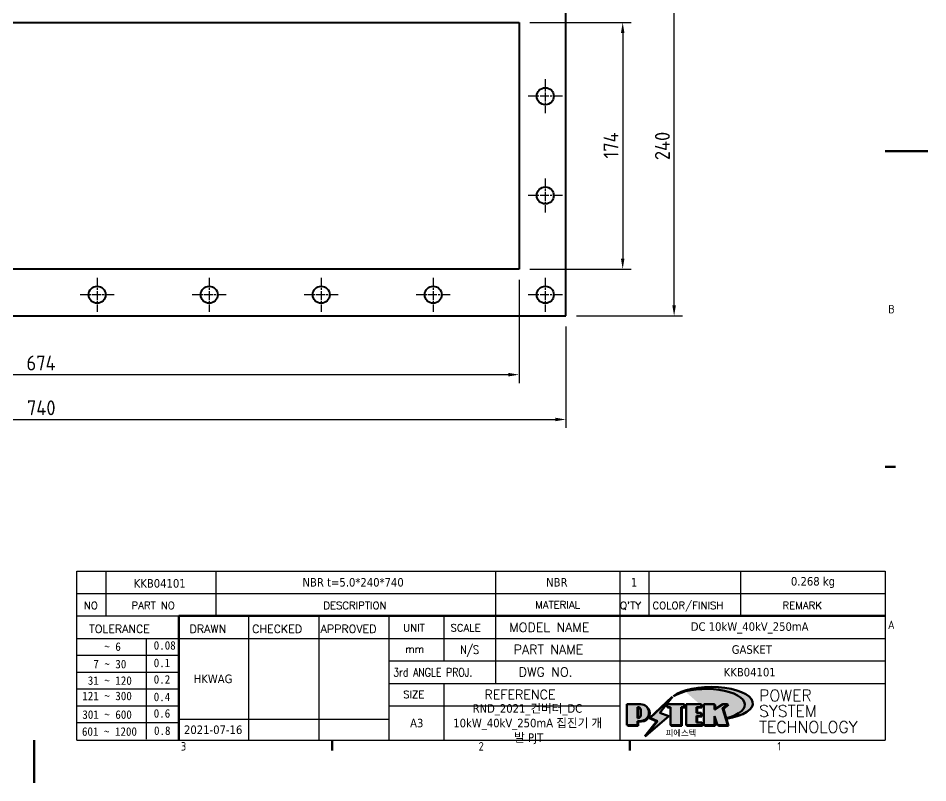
# Model space of a CAD drawing. Header units: millimetres. Extents: x 0 to 1260, y 0 to 891.
# Drawn here: x 619 to 1260, y 0 to 539 of the extents above; entities that cross this region are included whole.
import ezdxf
from ezdxf.enums import TextEntityAlignment as Align

# ---------------------------------------------------------------- set-up
doc = ezdxf.new("R2010")
doc.units = ezdxf.units.MM
doc.header["$LTSCALE"] = 3
doc.linetypes.add('CHAIN', pattern=[0.35429999999999995, 0.2362, -0.0295, 0.0591, -0.0295])
doc.layers.get('0').update_dxf_attribs({"color": 3, "lineweight": 25})
for name, color, linetype, lineweight in [('가시적인 것(ISO)', 3, 'Continuous', 40), ('경계(ISO)', 7, 'Continuous', 70), ('제목(ISO)', 7, 'Continuous', 50), ('중심 표식(ISO)', 7, 'Continuous', 25), ('치수(ISO)', 7, 'Continuous', 25), ('해치(ISO)', 7, 'Continuous', 18)]:
    doc.layers.add(name, color=color, linetype=linetype, lineweight=lineweight)
doc.styles.add('HAN_291', font='')
doc.styles.add('HAN_370', font='', dxfattribs={"width": 2})
doc.styles.add('RC_284', font='ROMANC.shx')
doc.styles.add('RC_287', font='ROMANC.shx')
doc.styles.add('RC_292', font='ROMANC.shx')
doc.styles.add('ROMANT_294', font='romant.shx')
doc.styles.add('문자 텍스트_PSTEK_POSCO', font='isocp.shx')
doc.styles.add('치수 텍스트_PSTEK_POSCO', font='isocp.shx')
doc.styles.add('텍스트 스타일198', font='tahoma.ttf')
doc.styles.add('텍스트 스타일333', font='ROMANC.shx', dxfattribs={"width": 0.800000011920929})
doc.styles.get('HAN_291').set_extended_font_data('GulimChe')
doc.styles.get('HAN_370').set_extended_font_data('GulimChe')
doc.dimstyles.new('치수_PSTEK_POSCO', dxfattribs={"dimscale": 3, "dimtxt": 3.5, "dimasz": 2.5, "dimexe": 2, "dimexo": 2.5, "dimgap": 1, "dimtad": 1, "dimrnd": 1e-08, "dimdsep": 46, "dimtxsty": '치수 텍스트_PSTEK_POSCO', "dimcen": 0.09, "dimdle": 10, "dimclrd": 7, "dimclre": 7, "dimclrt": 2, "dimadec": 1, "dimazin": 2, "dimtfac": 1, "dimtmove": 0, "dimatfit": 3, "dimfxl": 0, "dimtolj": 1, "dimlwd": -1, "dimlwe": -1, "dimarcsym": 0})

# ---------------------------------------------------------------- blocks, each defined once
blk = doc.blocks.new('경계 Default Border')
at = {"layer": '경계(ISO)'}
for p, q in [((410, 74.25000190734863), (412.400016784668, 74.25000190734863)), ((280, 10), (280, 7.599999904632568)), ((350, 10), (350, 7.599999904632568))]:
    blk.add_line(p, q, dxfattribs=at)
at = {"layer": '경계(ISO)', "flags": 128}
for points in [[(420, 148.5000038146973), (410, 148.5000038146973)], [(210, 0), (210, 10)]]:
    blk.add_lwpolyline(points, dxfattribs=at)
at = {"layer": '경계(ISO)', "color": 2, "char_height": 2.000000029802322, "attachment_point": 7, "style": '문자 텍스트_PSTEK_POSCO'}
for s, insert in [('B', (410.718846771929, 110.3559296629392)), ('A', (410.6096005397006, 36.12023240455892)), ('3', (244.4456930345745, 7.580929648038)), ('2', (314.418492964537, 7.580929648038)), ('1', (384.6573774223157, 7.599999970197677))]:
    blk.add_mtext(s, dxfattribs=dict(at, insert=insert))
blk = doc.blocks.new('제목 블록 PSTEK')
for color, points in [(252, [(317.2195697678507, 17.0593801673321), (322.0326348870767, 21.62682475217465), (322.2781991042243, 21.94392121864296), (317.0471853425802, 16.97985676345368), (318.7512090904202, 16.1899260703855), (316.0018030350395, 12.71868385740789), (316.3356552234328, 13.00206718743325), (318.9235935156908, 16.2694494742633)]), (5, [(321.6183518841322, 17.4193704504104), (319.5281351041078, 18.24969419629727), (322.4505835294948, 22.02344462252142), (317.2195697678507, 17.0593801673321), (318.9235935156908, 16.2694494742633), (316.1741874603099, 12.79820726128571)]), (1, [(324.4839107253602, 19.60711530335299), (325.2419748254881, 19.60711530335299), (325.2419748254881, 20.25857663940324), (321.2266040451076, 20.25857663940324), (321.2266040451076, 19.60711530335299), (321.9846681452406, 19.60711530335299), (321.9846681452406, 15.3430047401139), (324.4839107253602, 15.3430047401139)]), (252, [(321.9846681452406, 19.60711530335299), (321.4042753185749, 19.60711530335299), (321.4042753185749, 19.45905590879572), (321.9846681452406, 19.45905590879572)]), (252, [(324.6615819988275, 19.45905590879572), (325.4196460989604, 19.45905590879572), (325.4196460989604, 20.11051724484596), (325.2419748254881, 20.11051724484596), (325.2419748254881, 19.60711530335299), (324.4839107253602, 19.60711530335299), (324.4839107253602, 15.3430047401139), (322.1623394187076, 15.3430047401139), (322.1623394187076, 15.19494534555726), (324.6615819988275, 15.19494534555726)]), (1, [(329.2277337269622, 20.25857663940324), (325.65654113025, 20.25857663940324), (325.65654113025, 15.3430047401139), (329.3580259941756, 15.3430047401139), (329.3580259941756, 15.9944660761648), (328.1137701654877, 15.9944660761648), (328.1137701654877, 17.56360607323003), (329.2277337269622, 17.56360607323003), (329.2277337269622, 18.25543873810179), (328.1137701654877, 18.25543873810179), (328.1137701654877, 19.60711530335299), (329.2277337269622, 19.60711530335299)]), (252, [(328.2914414389548, 19.45905590879572), (329.4054050004294, 19.45905590879572), (329.4054050004294, 20.11051724484596), (329.2277337269622, 20.11051724484596), (329.2277337269622, 19.60711530335299), (328.1137701654877, 19.60711530335299), (328.1137701654877, 18.25543873810179), (328.2914414389548, 18.25543873810179)]), (1, [(332.3312149849806, 20.25857663940324), (329.8592894925411, 20.25857663940324), (329.8592894925411, 15.3430047401139), (332.3312149849806, 15.3430047401139), (332.3312149849806, 17.4318630164523), (333.0701931098801, 15.3430047401139), (335.4855464857051, 15.3430047401139), (334.2514536401189, 19.30614745124769), (335.4379594596742, 20.25857663940324), (334.3071782107978, 20.25857663940324), (332.3312149849806, 18.99741471888304)]), (252, [(332.5088862584528, 20.1105172448466), (332.3312149849806, 20.1105172448466), (332.3312149849806, 18.99741471888368), (332.5088862584528, 19.11081371413894)]), (252, [(335.6156307331414, 20.11051724484596), (335.2535118015555, 20.11051724484596), (334.2514536401189, 19.30614745124769), (335.4855464857051, 15.3430047401139), (333.1954852176545, 15.3430047401139), (333.2478643833523, 15.19494534555726), (335.6632177591723, 15.19494534555726), (334.4291249135862, 19.15808805669106)]), (252, [(328.2914414389548, 17.41554667867274), (329.4054050004294, 17.41554667867274), (329.4054050004294, 18.10737934354514), (329.2277337269622, 18.10737934354514), (329.2277337269622, 17.56360607323003), (328.1137701654877, 17.56360607323003), (328.1137701654877, 15.9944660761648), (328.2914414389548, 15.9944660761648)]), (252, [(332.5088862584528, 16.92964231796647), (332.3312149849806, 17.43186301645164), (332.3312149849806, 15.3430047401139), (330.0369607660135, 15.3430047401139), (330.0369607660135, 15.19494534555726), (332.5088862584528, 15.19494534555726)]), (252, [(329.5356972676428, 15.8464066816075), (329.3580259941756, 15.8464066816075), (329.3580259941756, 15.3430047401139), (325.8342124037171, 15.3430047401139), (325.8342124037171, 15.19494534555726), (329.5356972676428, 15.19494534555726)])]:
    blk.add_hatch(color=color).paths.add_polyline_path(points)
h = blk.add_hatch(color=1)
edge = h.paths.add_edge_path(flags=0)
edge.add_line((314.2242174273352, 19.60711530335299), (314.2242174273352, 17.00126995915134))
edge.add_line((314.2242174273352, 17.00126995915134), (314.3485873187598, 17.00126995915134))
edge.add_arc((314.3485873187598, 17.6527312952023), 0.6514613360509371, 270, 360)
edge.add_line((315.0000486548106, 17.6527312952023), (315.0000486548106, 18.95565396730211))
edge.add_arc((314.3485873187598, 18.95565396730212), 0.6514613360508712, 0, 90)
edge.add_line((314.3485873187598, 19.60711530335299), (314.2242174273352, 19.60711530335299))
edge = h.paths.add_edge_path()
edge.add_arc((314.9847713324306, 18.28938669179658), 1.969189947606664, 269.9999999999959, 450)
edge.add_line((314.9847713324306, 20.25857663940318), (311.7664314776902, 20.25857663940324))
edge.add_line((311.7664314776902, 20.25857663940324), (311.7664314776902, 15.3430047401139))
edge.add_line((311.7664314776902, 15.3430047401139), (314.2242174273352, 15.3430047401139))
edge.add_line((314.2242174273352, 15.3430047401139), (314.2242174273352, 16.32019674418991))
edge.add_line((314.2242174273352, 16.32019674418991), (314.9847713324307, 16.32019674418991))
h = blk.add_hatch(color=252)
edge = h.paths.add_edge_path()
edge.add_arc((314.9847713324309, 18.28938669179657), 1.969189947606666, 270, 406.8278729790604)
edge.add_arc((315.1624426058984, 18.1413272972396), 1.969189947606962, -90, 53.560984836317004, ccw=False)
edge.add_line((315.1624426058984, 16.17213734963263), (314.4018887008024, 16.17213734963263))
edge.add_line((314.4018887008024, 16.17213734963263), (314.4018887008024, 15.19494534555726))
edge.add_line((314.4018887008024, 15.19494534555726), (311.9441027511573, 15.19494534555726))
edge.add_line((311.9441027511573, 15.19494534555726), (311.9441027511573, 15.3430047401139))
edge.add_line((311.9441027511573, 15.3430047401139), (314.2242174273352, 15.3430047401139))
edge.add_line((314.2242174273352, 15.3430047401139), (314.2242174273352, 16.32019674418991))
edge.add_line((314.2242174273352, 16.32019674418991), (314.9847713324309, 16.32019674418991))
h = blk.add_hatch(color=252)
edge = h.paths.add_edge_path()
edge.add_line((314.4018887008024, 19.45905590879572), (314.5262585922315, 19.45905590879572))
edge.add_arc((314.5262585922314, 18.80759457274939), 0.6514613360463194, 60.4189348879147, 90.00000000000318, ccw=False)
edge.add_arc((314.3485873187602, 18.95565396730057), 0.6514613360524251, 39.96992292766206, 90.00000000009999)
edge.add_line((314.3485873187591, 19.60711530335307), (314.2242174273352, 19.60711530335298))
edge.add_line((314.2242174273352, 19.60711530335299), (314.2242174273352, 17.00126995915134))
edge.add_line((314.2242174273352, 17.00126995915134), (314.3485873187591, 17.00126995915134))
edge.add_arc((314.3485873187568, 17.652731295233), 0.6514613360816299, 270.0000000002, 274.6930825552478)
edge.add_line((314.4018887008024, 17.0034541317032), (314.4018887008024, 19.45905590879572))
at = {"layer": '해치(ISO)'}
h = blk.add_hatch(color=140, dxfattribs=at)
edge = h.paths.add_edge_path()
edge.add_ellipse((330.3660919371412, 20.15576403068321), major_axis=(9.100907360794343, 0), ratio=0.4069904968023172, start_angle=301.3098473703837, end_angle=507.7436900681698)
edge.add_ellipse((331.5340919371412, 20.4634168429492), major_axis=(-9.82350664112931, 0), ratio=0.3942600559756514, start_angle=111.51207141178469, end_angle=334.47025347086895, ccw=False)
edge.add_line((335.1363447531188, 16.8601935978785), (335.0955236905705, 16.99119398620872))
at = {"color": 180}
for p, q in [((182.475792979055, 11.79100474011392), (182.4757929790549, 51.56524660363496)), ((182.4757929790549, 51.56524660363496), (372.4757929537551, 51.56524660363496)), ((189.2651435055721, 51.56524660363496), (189.2651435055722, 41.00524660363494)), ((215.2152739891528, 41.00524660363494), (215.2152739891528, 51.56524660363496)), ((280.8758854511282, 51.56524660363496), (280.8758854511282, 41.00524660363494)), ((310.0881549537552, 51.56524660363496), (310.0881549537553, 41.00524660363494)), ((316.9044520275131, 51.56524660363496), (316.9044520275127, 41.00524660363494)), ((338.4566026226726, 51.56524660363496), (338.4566026226727, 41.00524660363494)), ((372.4757929537551, 51.56524660363496), (372.4757929537551, 11.79100474011389)), ((182.475792979055, 46.2852466036349), (372.4757929537551, 46.28524660363492)), ((182.475792979055, 41.00524660363493), (206.451475290024, 41.00524660363493)), ((222.9401812389276, 11.79100474011392), (222.9401812389276, 41.00524660363494)), ((239.4288871878316, 11.79100474011392), (239.4288871878316, 41.00524660363494)), ((255.9175931367356, 11.79100474011392), (255.9175931367356, 41.00524660363494)), ((268.6918866058747, 41.00524660363494), (268.6918866058747, 30.44524660363498)), ((280.8758854511282, 41.00524660363494), (280.8758854511282, 25.16524660363502)), ((310.088154953755, 41.00524660363494), (310.088154953755, 11.79100474011392)), ((182.475792979055, 35.72524660363497), (206.451475290024, 35.72524660363497)), ((198.8621818849491, 12.02524660363491), (198.8621818849491, 35.72524660363497)), ((206.451475290024, 35.72524660363497), (372.4757929537551, 35.72524660363497)), ((182.475792979055, 31.77524660363492), (206.451475290024, 31.77524660363492)), ((255.917593136736, 30.44524660363498), (372.4757929537552, 30.44524660363501)), ((182.475792979055, 27.82524660363487), (206.451475290024, 27.82524660363487)), ((182.475792979055, 23.87524660363505), (206.451475290024, 23.87524660363505)), ((255.9175931367359, 25.16524660363502), (372.4757929537552, 25.165246603635)), ((268.6918866058744, 25.16524660363502), (268.6918866058744, 11.79100474011392)), ((182.475792979055, 19.92524660363478), (206.451475290024, 19.92524660363478)), ((255.9175931367359, 19.88524660363481), (310.0881549537553, 19.88524660363481)), ((182.475792979055, 15.97524660363496), (206.451475290024, 15.97524660363496)), ((206.451475290024, 16.74100474011396), (255.9175931367359, 16.74100474011396)), ((182.475792979055, 11.79100474011392), (372.4757929537551, 11.79100474011389))]:
    blk.add_line(p, q, dxfattribs=at)
at = {"color": 7, "lineweight": 50}
for p, q in [((206.4514752900237, 11.79100474011392), (206.4514752900237, 41.00524660363494)), ((206.451475290024, 41.00524660363494), (372.4757929537551, 41.00524660363496))]:
    blk.add_line(p, q, dxfattribs=at)
at = {"color": 7}
for p, q in [((322.2781991042243, 21.94392121864296), (317.0471853425802, 16.97985676345368)), ((322.4505835294948, 22.02344462252142), (317.2195697678507, 17.0593801673321)), ((317.2195697678507, 17.0593801673321), (322.0326348870767, 21.62682475217465)), ((319.5281351041078, 18.24969419629727), (322.4505835294948, 22.02344462252142)), ((322.0326348870767, 21.62682475217465), (322.2781991042243, 21.94392121864296)), ((311.7664314776902, 20.25900474011391), (311.7664314776902, 15.34300474011391)), ((314.9847713324309, 20.25857663940324), (311.7664314776902, 20.25857663940324)), ((314.9847713324309, 20.25857663940324), (311.7664314776902, 20.25857663940324)), ((311.7664314776902, 20.25857663940324), (311.7664314776902, 15.3430047401139)), ((314.2242174273352, 17.00126995915134), (314.2242174273352, 19.60711530335299)), ((314.2242174273352, 19.60711530335299), (314.3485873187591, 19.60711530335299)), ((314.3485873187591, 19.60711530335299), (314.2242174273352, 19.60711530335299)), ((314.2242174273352, 19.60711530335299), (314.2242174273352, 17.00126995915134)), ((314.2242174273352, 17.00126995915134), (314.2242174273352, 19.60711530335299)), ((314.2242174273352, 19.60711530335299), (314.3485873187591, 19.60711530335299)), ((314.4018887008024, 19.45905590879572), (314.5262585922314, 19.45905590879572)), ((314.4018887008024, 17.0034541317032), (314.4018887008024, 19.45905590879572)), ((325.2419748254881, 20.25857663940324), (321.2266040451076, 20.25857663940324)), ((321.2266040451076, 20.25857663940324), (321.2266040451076, 19.60711530335299)), ((325.2419748254881, 20.25857663940324), (321.2266040451076, 20.25857663940324)), ((321.2266040451076, 20.25857663940324), (321.2266040451076, 19.60711530335299)), ((321.2266040451076, 19.60711530335299), (321.9846681452406, 19.60711530335299)), ((321.2266040451076, 19.60711530335299), (321.9846681452406, 19.60711530335299)), ((321.4042753185749, 19.60711530335299), (321.4042753185749, 19.45905590879572)), ((321.9846681452406, 19.60711530335299), (321.4042753185749, 19.60711530335299)), ((321.4042753185749, 19.45905590879572), (321.9846681452406, 19.45905590879572)), ((321.9846681452406, 19.60711530335299), (321.9846681452406, 15.3430047401139)), ((321.9846681452406, 19.45905590879572), (321.9846681452406, 19.60711530335299)), ((321.9846681452406, 19.60711530335299), (321.9846681452406, 15.3430047401139)), ((324.4839107253602, 19.60711530335299), (325.2419748254881, 19.60711530335299)), ((324.4839107253602, 15.3430047401139), (324.4839107253602, 19.60711530335299)), ((325.2419748254881, 19.60711530335299), (324.4839107253602, 19.60711530335299)), ((324.4839107253602, 19.60711530335299), (324.4839107253602, 15.3430047401139)), ((324.4839107253602, 19.60711530335299), (325.2419748254881, 19.60711530335299)), ((324.4839107253602, 15.3430047401139), (324.4839107253602, 19.60711530335299)), ((324.6615819988275, 19.45905590879572), (325.4196460989604, 19.45905590879572)), ((324.6615819988275, 15.19494534555726), (324.6615819988275, 19.45905590879572)), ((325.2419748254881, 19.60711530335299), (325.2419748254881, 20.25857663940324)), ((325.2419748254881, 19.60711530335299), (325.2419748254881, 20.25857663940324)), ((325.4196460989604, 20.11051724484596), (325.2419748254881, 20.11051724484596)), ((325.2419748254881, 20.11051724484596), (325.2419748254881, 19.60711530335299)), ((325.4196460989604, 19.45905590879572), (325.4196460989604, 20.11051724484596)), ((329.2277337269622, 20.25857663940324), (325.65654113025, 20.25857663940324)), ((325.65654113025, 20.25857663940324), (325.65654113025, 15.3430047401139)), ((325.65654113025, 20.25857663940324), (325.65654113025, 15.3430047401139)), ((329.2277337269622, 20.25857663940324), (325.65654113025, 20.25857663940324)), ((328.1137701654877, 18.25543873810179), (328.1137701654877, 19.60711530335299)), ((328.1137701654877, 19.60711530335299), (329.2277337269622, 19.60711530335299)), ((329.2277337269622, 19.60711530335299), (328.1137701654877, 19.60711530335299)), ((328.1137701654877, 19.60711530335299), (328.1137701654877, 18.25543873810179)), ((328.1137701654877, 18.25543873810179), (328.1137701654877, 19.60711530335299)), ((328.1137701654877, 19.60711530335299), (329.2277337269622, 19.60711530335299)), ((328.2914414389548, 18.25543873810179), (328.2914414389548, 19.45905590879572)), ((328.2914414389548, 19.45905590879572), (329.4054050004294, 19.45905590879572)), ((329.2277337269622, 19.60711530335299), (329.2277337269622, 20.25857663940324)), ((329.2277337269622, 19.60711530335299), (329.2277337269622, 20.25857663940324)), ((329.4054050004294, 20.11051724484596), (329.2277337269622, 20.11051724484596)), ((329.2277337269622, 20.11051724484596), (329.2277337269622, 19.60711530335299)), ((329.4054050004294, 19.45905590879572), (329.4054050004294, 20.11051724484596)), ((332.3312149849806, 20.25857663940324), (329.8592894925411, 20.25857663940324)), ((329.8592894925411, 20.25857663940324), (329.8592894925411, 15.3430047401139)), ((329.8592894925411, 20.25857663940324), (329.8592894925411, 15.3430047401139)), ((332.3312149849806, 20.25857663940324), (329.8592894925411, 20.25857663940324)), ((334.3071782107978, 20.25857663940324), (332.3312149849806, 18.99741471888304)), ((332.3312149849806, 18.99741471888304), (332.3312149849806, 20.25857663940324)), ((334.3071782107978, 20.25857663940324), (332.3312149849806, 18.99741471888304)), ((332.3312149849806, 18.99741471888304), (332.3312149849806, 20.25857663940324)), ((332.5088862584528, 20.1105172448466), (332.3312149849806, 20.1105172448466)), ((332.3312149849806, 20.1105172448466), (332.3312149849806, 18.99741471888368)), ((332.5088862584528, 19.11081371413894), (332.5088862584528, 20.1105172448466)), ((334.2514536401189, 19.30614745124769), (335.4379594596742, 20.25857663940324)), ((334.2514536401189, 19.30614745124769), (335.4379594596742, 20.25857663940324)), ((335.2535118015555, 20.11051724484596), (334.2514536401189, 19.30614745124769)), ((335.4855464857051, 15.3430047401139), (334.2514536401189, 19.30614745124769)), ((334.2514536401189, 19.30614745124769), (335.4855464857051, 15.3430047401139)), ((335.4855464857051, 15.3430047401139), (334.2514536401189, 19.30614745124769)), ((335.4379594596742, 20.25857663940324), (334.3071782107978, 20.25857663940324)), ((335.4379594596742, 20.25857663940324), (334.3071782107978, 20.25857663940324)), ((334.4291249135862, 19.15808805669104), (335.6156307331414, 20.11051724484596)), ((335.6156307331414, 20.11051724484596), (335.2535118015555, 20.11051724484596)), ((315.0000486548106, 18.95565396730275), (315.0000486548106, 17.65273129520161)), ((315.0000486548106, 18.95565396730275), (315.0000486548106, 17.65273129520161)), ((316.1741874603099, 12.79820726128571), (321.6183518841322, 17.4193704504104)), ((321.6183518841322, 17.4193704504104), (319.5281351041078, 18.24969419629727)), ((329.2277337269622, 18.25543873810179), (328.1137701654877, 18.25543873810179)), ((328.1137701654877, 18.25543873810179), (328.2914414389548, 18.25543873810179)), ((329.2277337269622, 18.25543873810179), (328.1137701654877, 18.25543873810179)), ((328.1137701654877, 17.56360607323003), (329.2277337269622, 17.56360607323003)), ((328.1137701654877, 15.9944660761648), (328.1137701654877, 17.56360607323003)), ((329.2277337269622, 17.56360607323003), (328.1137701654877, 17.56360607323003)), ((328.1137701654877, 17.56360607323003), (328.1137701654877, 15.9944660761648)), ((328.1137701654877, 17.56360607323003), (329.2277337269622, 17.56360607323003)), ((328.1137701654877, 15.9944660761648), (328.1137701654877, 17.56360607323003)), ((328.2914414389548, 15.9944660761648), (328.2914414389548, 17.41554667867274)), ((328.2914414389548, 17.41554667867274), (329.4054050004294, 17.41554667867274)), ((329.2277337269622, 17.56360607323003), (329.2277337269622, 18.25543873810179)), ((329.2277337269622, 17.56360607323003), (329.2277337269622, 18.25543873810179)), ((329.4054050004294, 18.10737934354514), (329.2277337269622, 18.10737934354514)), ((329.2277337269622, 18.10737934354514), (329.2277337269622, 17.56360607323003)), ((329.4054050004294, 17.41554667867274), (329.4054050004294, 18.10737934354514)), ((332.3312149849806, 18.99741471888368), (332.5088862584528, 19.11081371413894)), ((332.3312149849806, 17.4318630164523), (333.0701931098801, 15.3430047401139)), ((332.3312149849806, 15.3430047401139), (332.3312149849806, 17.4318630164523)), ((332.5088862584528, 16.92964231796647), (332.3312149849806, 17.43186301645164)), ((332.3312149849806, 17.43186301645164), (332.3312149849806, 15.3430047401139)), ((332.3312149849806, 17.4318630164523), (333.0701931098801, 15.3430047401139)), ((332.3312149849806, 15.3430047401139), (332.3312149849806, 17.4318630164523)), ((335.6632177591723, 15.19494534555726), (334.4291249135862, 19.15808805669104)), ((345.0447381189468, 17.50375595811051), (344.9867755289346, 17.689895936919)), ((311.7664314776902, 15.3430047401139), (314.2242174273352, 15.3430047401139)), ((311.7664314776902, 15.3430047401139), (314.2242174273352, 15.3430047401139)), ((314.2242174273352, 15.3430047401139), (311.9441027511573, 15.3430047401139)), ((311.9441027511573, 15.3430047401139), (311.9441027511573, 15.19494534555726)), ((311.9441027511573, 15.19494534555726), (314.4018887008024, 15.19494534555726)), ((314.3485873187591, 17.00126995915134), (314.2242174273352, 17.00126995915134)), ((314.2242174273352, 17.00126995915134), (314.3485873187591, 17.00126995915134)), ((314.3485873187591, 17.00126995915134), (314.2242174273352, 17.00126995915134)), ((314.2242174273352, 16.32019674418991), (314.9847713324309, 16.32019674418991)), ((314.2242174273352, 15.3430047401139), (314.2242174273352, 16.32019674418991)), ((314.9847713324309, 16.32019674418991), (314.2242174273352, 16.32019674418991)), ((314.2242174273352, 16.32019674418991), (314.2242174273352, 15.3430047401139)), ((314.2242174273352, 16.32019674418991), (314.9847713324309, 16.32019674418991)), ((314.2242174273352, 15.3430047401139), (314.2242174273352, 16.32019674418991)), ((314.4018887008024, 16.17213734963263), (315.162442605898, 16.17213734963263)), ((314.4018887008024, 15.19494534555726), (314.4018887008024, 16.17213734963263)), ((318.7512090904202, 16.1899260703855), (316.0018030350395, 12.71868385740789)), ((318.9235935156908, 16.2694494742633), (316.1741874603099, 12.79820726128571)), ((316.3356552234328, 13.00206718743325), (318.9235935156908, 16.2694494742633)), ((317.0471853425802, 16.97985676345368), (318.7512090904202, 16.1899260703855)), ((318.9235935156908, 16.2694494742633), (317.2195697678507, 17.0593801673321)), ((317.2195697678507, 17.0593801673321), (318.9235935156908, 16.2694494742633)), ((321.9846681452406, 15.3430047401139), (324.4839107253602, 15.3430047401139)), ((321.9846681452406, 15.3430047401139), (324.4839107253602, 15.3430047401139)), ((324.4839107253602, 15.3430047401139), (322.1623394187076, 15.3430047401139)), ((322.1623394187076, 15.3430047401139), (322.1623394187076, 15.19494534555726)), ((322.1623394187076, 15.19494534555726), (324.6615819988275, 15.19494534555726)), ((325.65654113025, 15.3430047401139), (329.3580259941756, 15.3430047401139)), ((325.65654113025, 15.3430047401139), (329.3580259941756, 15.3430047401139)), ((329.3580259941756, 15.3430047401139), (325.8342124037171, 15.3430047401139)), ((325.8342124037171, 15.3430047401139), (325.8342124037171, 15.19494534555726)), ((325.8342124037171, 15.19494534555726), (329.5356972676428, 15.19494534555726)), ((329.3580259941756, 15.9944660761648), (328.1137701654877, 15.9944660761648)), ((328.1137701654877, 15.9944660761648), (328.2914414389548, 15.9944660761648)), ((329.3580259941756, 15.9944660761648), (328.1137701654877, 15.9944660761648)), ((329.3580259941756, 15.3430047401139), (329.3580259941756, 15.9944660761648)), ((329.3580259941756, 15.3430047401139), (329.3580259941756, 15.9944660761648)), ((329.5356972676428, 15.8464066816075), (329.3580259941756, 15.8464066816075)), ((329.3580259941756, 15.8464066816075), (329.3580259941756, 15.3430047401139)), ((329.5356972676428, 15.19494534555726), (329.5356972676428, 15.8464066816075)), ((329.8592894925411, 15.3430047401139), (332.3312149849806, 15.3430047401139)), ((329.8592894925411, 15.3430047401139), (332.3312149849806, 15.3430047401139)), ((332.3312149849806, 15.3430047401139), (330.0369607660135, 15.3430047401139)), ((330.0369607660135, 15.3430047401139), (330.0369607660135, 15.19494534555726)), ((330.0369607660135, 15.19494534555726), (332.5088862584528, 15.19494534555726)), ((332.5088862584528, 15.19494534555726), (332.5088862584528, 16.92964231796647)), ((333.0701931098801, 15.3430047401139), (335.4855464857051, 15.3430047401139)), ((333.0701931098801, 15.3430047401139), (335.4855464857051, 15.3430047401139)), ((335.4855464857051, 15.3430047401139), (333.1954852176545, 15.3430047401139)), ((333.1954852176545, 15.3430047401139), (333.2478643833523, 15.19494534555726)), ((333.2478643833523, 15.19494534555726), (335.6632177591723, 15.19494534555726)), ((316.0018030350395, 12.71868385740789), (316.3356552234328, 13.00206718743325))]:
    blk.add_line(p, q, dxfattribs=at)
at = {"color": 5}
for p, q in [((322.4505835294948, 22.02344462252142), (317.2195697678507, 17.0593801673321)), ((319.5281351041078, 18.24969419629727), (322.4505835294948, 22.02344462252142)), ((316.1741874603099, 12.79820726128571), (321.6183518841322, 17.4193704504104)), ((321.6183518841322, 17.4193704504104), (319.5281351041078, 18.24969419629727)), ((318.9235935156908, 16.2694494742633), (316.1741874603099, 12.79820726128571)), ((317.2195697678507, 17.0593801673321), (318.9235935156908, 16.2694494742633))]:
    blk.add_line(p, q, dxfattribs=at)
at = {"color": 1}
for p, q in [((314.9847713324309, 20.25857663940324), (311.7664314776902, 20.25857663940324)), ((311.7664314776902, 20.25857663940324), (311.7664314776902, 15.3430047401139)), ((314.2242174273352, 17.00126995915134), (314.2242174273352, 19.60711530335299)), ((314.2242174273352, 19.60711530335299), (314.3485873187591, 19.60711530335299)), ((325.2419748254881, 20.25857663940324), (321.2266040451076, 20.25857663940324)), ((321.2266040451076, 20.25857663940324), (321.2266040451076, 19.60711530335299)), ((321.2266040451076, 19.60711530335299), (321.9846681452406, 19.60711530335299)), ((321.9846681452406, 19.60711530335299), (321.9846681452406, 15.3430047401139)), ((324.4839107253602, 19.60711530335299), (325.2419748254881, 19.60711530335299)), ((324.4839107253602, 15.3430047401139), (324.4839107253602, 19.60711530335299)), ((325.2419748254881, 19.60711530335299), (325.2419748254881, 20.25857663940324)), ((329.2277337269622, 20.25857663940324), (325.65654113025, 20.25857663940324)), ((325.65654113025, 20.25857663940324), (325.65654113025, 15.3430047401139)), ((328.1137701654877, 18.25543873810179), (328.1137701654877, 19.60711530335299)), ((328.1137701654877, 19.60711530335299), (329.2277337269622, 19.60711530335299)), ((329.2277337269622, 19.60711530335299), (329.2277337269622, 20.25857663940324)), ((332.3312149849806, 20.25857663940324), (329.8592894925411, 20.25857663940324)), ((329.8592894925411, 20.25857663940324), (329.8592894925411, 15.3430047401139)), ((334.3071782107978, 20.25857663940324), (332.3312149849806, 18.99741471888304)), ((332.3312149849806, 18.99741471888304), (332.3312149849806, 20.25857663940324)), ((334.2514536401189, 19.30614745124769), (335.4379594596742, 20.25857663940324)), ((335.4855464857051, 15.3430047401139), (334.2514536401189, 19.30614745124769)), ((335.4379594596742, 20.25857663940324), (334.3071782107978, 20.25857663940324)), ((315.0000486548106, 18.95565396730275), (315.0000486548106, 17.65273129520161)), ((329.2277337269622, 18.25543873810179), (328.1137701654877, 18.25543873810179)), ((328.1137701654877, 17.56360607323003), (329.2277337269622, 17.56360607323003)), ((328.1137701654877, 15.9944660761648), (328.1137701654877, 17.56360607323003)), ((329.2277337269622, 17.56360607323003), (329.2277337269622, 18.25543873810179)), ((332.3312149849806, 17.4318630164523), (333.0701931098801, 15.3430047401139)), ((332.3312149849806, 15.3430047401139), (332.3312149849806, 17.4318630164523)), ((311.7664314776902, 15.3430047401139), (314.2242174273352, 15.3430047401139)), ((314.3485873187591, 17.00126995915134), (314.2242174273352, 17.00126995915134)), ((314.2242174273352, 16.32019674418991), (314.9847713324309, 16.32019674418991)), ((314.2242174273352, 15.3430047401139), (314.2242174273352, 16.32019674418991)), ((321.9846681452406, 15.3430047401139), (324.4839107253602, 15.3430047401139)), ((325.65654113025, 15.3430047401139), (329.3580259941756, 15.3430047401139)), ((329.3580259941756, 15.9944660761648), (328.1137701654877, 15.9944660761648)), ((329.3580259941756, 15.3430047401139), (329.3580259941756, 15.9944660761648)), ((329.8592894925411, 15.3430047401139), (332.3312149849806, 15.3430047401139)), ((333.0701931098801, 15.3430047401139), (335.4855464857051, 15.3430047401139))]:
    blk.add_line(p, q, dxfattribs=at)
at = {"color": 7}
for centre, radius, start, end in [((314.3485873187598, 18.95565396730211), 0.6514613360508712, 0, 90), ((314.3485873187602, 18.95565396730057), 0.6514613360524251, 39.96992292766117, 90), ((314.3485873187598, 18.95565396730212), 0.6514613360508712, 0, 90), ((314.5262585922314, 18.80759457274939), 0.6514613360463193, 60.41893488791137, 90), ((314.9847713324309, 18.28938669179658), 1.969189947606665, 270, 90), ((314.9847713324309, 18.28938669179658), 1.969189947606665, 270, 90), ((314.9847713324307, 18.2893866917965), 1.969189947606594, 270, 46.82787297909833), ((315.1624426058984, 18.1413272972396), 1.969189947606961, 270, 53.56098483636067), ((314.3485873187597, 17.65273129520228), 0.6514613360509381, 270, 0), ((314.3485873187598, 17.6527312952023), 0.6514613360509381, 270, 0), ((314.3485873187568, 17.652731295233), 0.6514613360816299, 270, 274.6930825552478)]:
    blk.add_arc(centre, radius, start, end, dxfattribs=at)
at = {"color": 1}
for centre, radius, start, end in [((314.3485873187598, 18.95565396730211), 0.6514613360508712, 0, 90), ((314.9847713324309, 18.28938669179657), 1.969189947606665, 270, 90), ((314.3485873187598, 17.6527312952023), 0.6514613360509381, 270, 0)]:
    blk.add_arc(centre, radius, start, end, dxfattribs=at)
at = {"layer": '제목(ISO)', "lineweight": 18}
blk.add_line((182.475792979055, 35.72500474011393), (182.475792979055, 11.79100474011392), dxfattribs=at)
at = {"layer": '제목(ISO)'}
for p, q in [((322.2781991042243, 21.94392121864296), (317.0471853425802, 16.97985676345368)), ((322.4505835294948, 22.02344462252142), (317.2195697678507, 17.0593801673321)), ((317.2195697678507, 17.0593801673321), (322.0326348870767, 21.62682475217465)), ((319.5281351041078, 18.24969419629727), (322.4505835294948, 22.02344462252142)), ((322.0326348870767, 21.62682475217465), (322.2781991042243, 21.94392121864296)), ((314.9847713324306, 20.25857663940324), (311.7664314776902, 20.25857663940324)), ((311.7664314776902, 20.25857663940324), (311.7664314776902, 15.3430047401139)), ((314.2242174273352, 17.00126995915134), (314.2242174273352, 19.60711530335299)), ((314.2242174273352, 19.60711530335299), (314.3485873187598, 19.60711530335299)), ((314.3485873187591, 19.60711530335299), (314.2242174273352, 19.60711530335299)), ((314.2242174273352, 19.60711530335299), (314.2242174273352, 17.00126995915134)), ((314.4018887008024, 19.45905590879572), (314.5262585922314, 19.45905590879572)), ((314.4018887008024, 17.0034541317032), (314.4018887008024, 19.45905590879572)), ((325.2419748254881, 20.25857663940324), (321.2266040451076, 20.25857663940324)), ((321.2266040451076, 20.25857663940324), (321.2266040451076, 19.60711530335299)), ((321.2266040451076, 19.60711530335299), (321.9846681452406, 19.60711530335299)), ((321.9846681452406, 19.60711530335299), (321.4042753185749, 19.60711530335299)), ((321.4042753185749, 19.60711530335299), (321.4042753185749, 19.45905590879572)), ((321.4042753185749, 19.45905590879572), (321.9846681452406, 19.45905590879572)), ((321.9846681452406, 19.60711530335299), (321.9846681452406, 15.3430047401139)), ((321.9846681452406, 19.45905590879572), (321.9846681452406, 19.60711530335299)), ((324.4839107253602, 19.60711530335299), (325.2419748254881, 19.60711530335299)), ((324.4839107253602, 15.3430047401139), (324.4839107253602, 19.60711530335299)), ((325.2419748254881, 19.60711530335299), (324.4839107253602, 19.60711530335299)), ((324.4839107253602, 19.60711530335299), (324.4839107253602, 15.3430047401139)), ((324.6615819988275, 19.45905590879572), (325.4196460989604, 19.45905590879572)), ((324.6615819988275, 15.19494534555726), (324.6615819988275, 19.45905590879572)), ((325.2419748254881, 19.60711530335299), (325.2419748254881, 20.25857663940324)), ((325.4196460989604, 20.11051724484596), (325.2419748254881, 20.11051724484596)), ((325.2419748254881, 20.11051724484596), (325.2419748254881, 19.60711530335299)), ((325.4196460989604, 19.45905590879572), (325.4196460989604, 20.11051724484596)), ((329.2277337269622, 20.25857663940324), (325.65654113025, 20.25857663940324)), ((325.65654113025, 20.25857663940324), (325.65654113025, 15.3430047401139)), ((328.1137701654877, 18.25543873810179), (328.1137701654877, 19.60711530335299)), ((328.1137701654877, 19.60711530335299), (329.2277337269622, 19.60711530335299)), ((329.2277337269622, 19.60711530335299), (328.1137701654877, 19.60711530335299)), ((328.1137701654877, 19.60711530335299), (328.1137701654877, 18.25543873810179)), ((328.2914414389548, 19.45905590879572), (329.4054050004294, 19.45905590879572)), ((328.2914414389548, 18.25543873810179), (328.2914414389548, 19.45905590879572)), ((329.2277337269622, 19.60711530335299), (329.2277337269622, 20.25857663940324)), ((329.4054050004294, 20.11051724484596), (329.2277337269622, 20.11051724484596)), ((329.2277337269622, 20.11051724484596), (329.2277337269622, 19.60711530335299)), ((329.4054050004294, 19.45905590879572), (329.4054050004294, 20.11051724484596)), ((332.3312149849806, 20.25857663940324), (329.8592894925411, 20.25857663940324)), ((329.8592894925411, 20.25857663940324), (329.8592894925411, 15.3430047401139)), ((334.3071782107978, 20.25857663940324), (332.3312149849806, 18.99741471888304)), ((332.3312149849806, 18.99741471888304), (332.3312149849806, 20.25857663940324)), ((332.5088862584528, 20.1105172448466), (332.3312149849806, 20.1105172448466)), ((332.3312149849806, 20.1105172448466), (332.3312149849806, 18.99741471888368)), ((332.5088862584528, 19.11081371413894), (332.5088862584528, 20.1105172448466)), ((334.2514536401189, 19.30614745124769), (335.4379594596742, 20.25857663940324)), ((335.2535118015555, 20.11051724484596), (334.2514536401189, 19.30614745124769)), ((335.4855464857051, 15.3430047401139), (334.2514536401189, 19.30614745124769)), ((334.2514536401189, 19.30614745124769), (335.4855464857051, 15.3430047401139)), ((335.4379594596742, 20.25857663940324), (334.3071782107978, 20.25857663940324)), ((334.4291249135862, 19.15808805669106), (335.6156307331414, 20.11051724484596)), ((335.6156307331414, 20.11051724484596), (335.2535118015555, 20.11051724484596)), ((315.0000486548106, 18.95565396730211), (315.0000486548106, 17.6527312952023)), ((316.1741874603099, 12.79820726128571), (321.6183518841322, 17.4193704504104)), ((321.6183518841322, 17.4193704504104), (319.5281351041078, 18.24969419629727)), ((329.2277337269622, 18.25543873810179), (328.1137701654877, 18.25543873810179)), ((328.1137701654877, 18.25543873810179), (328.2914414389548, 18.25543873810179)), ((328.1137701654877, 15.9944660761648), (328.1137701654877, 17.56360607323003)), ((328.1137701654877, 17.56360607323003), (329.2277337269622, 17.56360607323003)), ((329.2277337269622, 17.56360607323003), (328.1137701654877, 17.56360607323003)), ((328.1137701654877, 17.56360607323003), (328.1137701654877, 15.9944660761648)), ((328.2914414389548, 17.41554667867274), (329.4054050004294, 17.41554667867274)), ((328.2914414389548, 15.9944660761648), (328.2914414389548, 17.41554667867274)), ((329.2277337269622, 17.56360607323003), (329.2277337269622, 18.25543873810179)), ((329.4054050004294, 18.10737934354514), (329.2277337269622, 18.10737934354514)), ((329.2277337269622, 18.10737934354514), (329.2277337269622, 17.56360607323003)), ((329.4054050004294, 17.41554667867274), (329.4054050004294, 18.10737934354514)), ((332.3312149849806, 18.99741471888368), (332.5088862584528, 19.11081371413894)), ((332.3312149849806, 15.3430047401139), (332.3312149849806, 17.4318630164523)), ((332.3312149849806, 17.4318630164523), (333.0701931098801, 15.3430047401139)), ((332.5088862584528, 16.92964231796647), (332.3312149849806, 17.43186301645164)), ((332.3312149849806, 17.43186301645164), (332.3312149849806, 15.3430047401139)), ((335.6632177591723, 15.19494534555726), (334.4291249135862, 19.15808805669106)), ((311.7664314776902, 15.3430047401139), (314.2242174273352, 15.3430047401139)), ((314.2242174273352, 15.3430047401139), (311.9441027511573, 15.3430047401139)), ((311.9441027511573, 15.3430047401139), (311.9441027511573, 15.19494534555726)), ((311.9441027511573, 15.19494534555726), (314.4018887008024, 15.19494534555726)), ((314.3485873187598, 17.00126995915134), (314.2242174273352, 17.00126995915134)), ((314.2242174273352, 17.00126995915134), (314.3485873187591, 17.00126995915134)), ((314.2242174273352, 15.3430047401139), (314.2242174273352, 16.32019674418991)), ((314.2242174273352, 16.32019674418991), (314.9847713324307, 16.32019674418991)), ((314.9847713324309, 16.32019674418991), (314.2242174273352, 16.32019674418991)), ((314.2242174273352, 16.32019674418991), (314.2242174273352, 15.3430047401139)), ((314.4018887008024, 15.19494534555726), (314.4018887008024, 16.17213734963263)), ((314.4018887008024, 16.17213734963263), (315.1624426058984, 16.17213734963263)), ((318.7512090904202, 16.1899260703855), (316.0018030350395, 12.71868385740789)), ((318.9235935156908, 16.2694494742633), (316.1741874603099, 12.79820726128571)), ((316.3356552234328, 13.00206718743325), (318.9235935156908, 16.2694494742633)), ((317.0471853425802, 16.97985676345368), (318.7512090904202, 16.1899260703855)), ((317.2195697678507, 17.0593801673321), (318.9235935156908, 16.2694494742633)), ((318.9235935156908, 16.2694494742633), (317.2195697678507, 17.0593801673321)), ((321.9846681452406, 15.3430047401139), (324.4839107253602, 15.3430047401139)), ((324.4839107253602, 15.3430047401139), (322.1623394187076, 15.3430047401139)), ((322.1623394187076, 15.3430047401139), (322.1623394187076, 15.19494534555726)), ((322.1623394187076, 15.19494534555726), (324.6615819988275, 15.19494534555726)), ((325.65654113025, 15.3430047401139), (329.3580259941756, 15.3430047401139)), ((329.3580259941756, 15.3430047401139), (325.8342124037171, 15.3430047401139)), ((325.8342124037171, 15.3430047401139), (325.8342124037171, 15.19494534555726)), ((325.8342124037171, 15.19494534555726), (329.5356972676428, 15.19494534555726)), ((329.3580259941756, 15.9944660761648), (328.1137701654877, 15.9944660761648)), ((328.1137701654877, 15.9944660761648), (328.2914414389548, 15.9944660761648)), ((329.3580259941756, 15.3430047401139), (329.3580259941756, 15.9944660761648)), ((329.5356972676428, 15.8464066816075), (329.3580259941756, 15.8464066816075)), ((329.3580259941756, 15.8464066816075), (329.3580259941756, 15.3430047401139)), ((329.5356972676428, 15.19494534555726), (329.5356972676428, 15.8464066816075)), ((329.8592894925411, 15.3430047401139), (332.3312149849806, 15.3430047401139)), ((332.3312149849806, 15.3430047401139), (330.0369607660135, 15.3430047401139)), ((330.0369607660135, 15.3430047401139), (330.0369607660135, 15.19494534555726)), ((330.0369607660135, 15.19494534555726), (332.5088862584528, 15.19494534555726)), ((332.5088862584528, 15.19494534555726), (332.5088862584528, 16.92964231796647)), ((333.0701931098801, 15.3430047401139), (335.4855464857051, 15.3430047401139)), ((335.4855464857051, 15.3430047401139), (333.1954852176545, 15.3430047401139)), ((333.1954852176545, 15.3430047401139), (333.2478643833523, 15.19494534555726)), ((333.2478643833523, 15.19494534555726), (335.6632177591723, 15.19494534555726)), ((316.0018030350395, 12.71868385740789), (316.3356552234328, 13.00206718743325))]:
    blk.add_line(p, q, dxfattribs=at)
at = {"layer": '제목(ISO)', "color": 4}
blk.add_line((335.1363447531188, 16.8601935978785), (335.0955236905705, 16.99119398620872), dxfattribs=at)
at = {"layer": '제목(ISO)'}
for centre, radius, start, end in [((314.3485873187598, 18.95565396730212), 0.6514613360508712, 0, 90), ((314.3485873187602, 18.95565396730057), 0.6514613360524251, 39.96992292766117, 90), ((314.5262585922314, 18.80759457274939), 0.6514613360463193, 60.41893488791137, 90), ((314.9847713324306, 18.28938669179658), 1.969189947606664, 46.82787297909431, 90), ((314.9847713324307, 18.2893866917965), 1.969189947606594, 270, 46.82787297909833), ((314.9847713324309, 18.28938669179657), 1.969189947606666, 270, 46.8278729790603), ((315.1624426058984, 18.1413272972396), 1.969189947606962, 270, 53.56098483631701), ((314.3485873187598, 17.6527312952023), 0.6514613360509371, 270, 0), ((314.3485873187568, 17.652731295233), 0.6514613360816299, 270, 274.6930825552478)]:
    blk.add_arc(centre, radius, start, end, dxfattribs=at)
at = {"layer": '제목(ISO)', "color": 4}
for centre, major_axis, ratio, start_param, end_param in [((331.5340919371412, 20.4634168429492), (9.82350664112931, 0), 0.3942600559756514, 5.087845455444478, 8.97919982663645), ((330.3660919371412, 20.15576403068321), (9.100907360794343, 0), 0.4069904968023172, 5.258848905294775, 8.861799147915196)]:
    blk.add_ellipse(centre, major_axis=major_axis, ratio=ratio, start_param=start_param, end_param=end_param, dxfattribs=at)
at = {"color": 2}
for s, height, style, p in [('NO', 1.742399930953979, 'RC_284', (184.135398793432, 42.62317362549192)), ('PART NO', 1.742399930953979, 'RC_284', (195.3359407378685, 42.62317362549192)), ('DESCRIPTION', 1.742399930953979, 'RC_284', (240.4025565652523, 42.62317362549192)), ("Q'TY", 1.742399930953979, 'RC_284', (310.1440786515383, 42.62317362549192)), ('COLOR/FINISH', 1.742399930953979, 'RC_284', (317.7725341324144, 42.62317362549192)), ('REMARK', 1.742399930953979, 'RC_284', (348.346649953877, 42.62317362549192)), (' TOLERANCE', 1.899999976158142, 'RC_287', (184.0872874387979, 37.00893196870329)), ('DRAWN', 1.899999976158142, 'RC_287', (208.9766620976279, 37.00893196870329)), ('CHECKED', 1.899999976158142, 'RC_287', (223.6856844514997, 37.00893196870329)), ('APPROVED', 1.899999976158142, 'RC_287', (239.7795453577791, 37.00893196870329)), ('UNIT', 1.742399930953979, 'RC_284', (259.1652673287452, 37.34317362549218)), ('SCALE', 1.742399930953979, 'RC_284', (270.2934779252897, 37.34317362549218)), ('MODEL NAME', 2.178000062704086, 'RC_292', (284.096330289083, 37.25462520371384)), ('    ~ 6', 2.000000029802322, 'HAN_291', (183.7721304966814, 32.8176515608431)), ('0.08', 2.000000029802322, 'HAN_291', (200.5467345600617, 33.09873600004101)), ('PART NAME', 2.178000062704086, 'RC_292', (285.1416959765849, 32.03045329421792)), ('mm', 1.742399930953979, 'RC_284', (259.6505418159997, 32.3543089683787)), ('  7 ~ 30', 2.000000029802322, 'HAN_291', (183.7721304966814, 28.70538114822415)), ('0.1', 2.000000029802322, 'HAN_291', (200.5467345600617, 28.98646558742206)), (' DWG NO.', 2.178000062704086, 'RC_292', (284.8124284083233, 26.75045329421772)), (' 31 ~ 120', 2.000000029802322, 'HAN_291', (183.7721304966814, 24.82628181916237)), ('0.2', 2.000000029802322, 'HAN_291', (200.5467345600617, 25.10736625836028)), ('REFERENCE', 2.178000062704086, 'RC_292', (278.2741065029841, 21.43214925458022)), ('121 ~ 300', 2.000000029802322, 'HAN_291', (183.7721304966814, 21.21401206133254)), ('0.4', 2.000000029802322, 'HAN_291', (200.5467345600617, 20.99509650053045)), ('SIZE', 1.742399930953979, 'RC_284', (259.1652673287452, 21.69497768947366)), ('301 ~ 600', 2.000000029802322, 'HAN_291', (183.7721304966814, 16.83491273227077)), ('0.6', 2.000000029802322, 'HAN_291', (200.5467345600617, 17.11599717146868)), ('0.8', 2.000000029802322, 'HAN_291', (200.6097246063884, 13.05732192299702)), ('601 ~ 1200', 2.000000029802322, 'HAN_291', (183.6802025156883, 12.84759660881125))]:
    blk.add_text(s, height=height, dxfattribs=dict(at, style=style)).set_placement(p)
at = {"color": 2, "style": 'RC_284'}
blk.add_text('MATERIAL', height=1.742399930953979, dxfattribs=at).set_placement((295.4820202024417, 43.64524660363492), align=Align.MIDDLE_CENTER)
at = {"color": 7, "style": '텍스트 스타일333', "width": 0.7999999523162842}
blk.add_text('N/S', height=2.000000029802322, dxfattribs=at).set_placement((274.7838860285014, 33.08524660363496), align=Align.MIDDLE_CENTER)
at = {"color": 2, "style": '텍스트 스타일333', "width": 0.7999999523162842}
blk.add_text('3rd ANGLE PROJ.', height=2.000000029802322, dxfattribs=at).set_placement((256.8430306642954, 26.76148381654429))
at = {"color": 7, "style": 'ROMANT_294'}
for s, p in [('POWER', (342.82727231297, 20.97115304607566)), ('SYSTEM', (342.82727231297, 17.3284636719184)), ('TECHNOLOGY', (342.82727231297, 13.57194088644453))]:
    blk.add_text(s, height=2.700000107288361, dxfattribs=at).set_placement(p)
at = {"color": 7, "insert": (320.8519732224835, 14.21236326823155), "char_height": 1.400000005960464, "attachment_point": 1, "line_spacing_factor": 0.3319999873638153, "style": 'HAN_370'}
blk.add_mtext('\\fHY견고딕|b0|i0;\\H1.4000;피에스텍', dxfattribs=at)
at = {"layer": '제목(ISO)', "style": '텍스트 스타일198'}
for tag, p in [('부품_번호_001', (195.8461147530121, 47.68071419841495)), ('설명_001', (235.5158405773806, 47.92245856837096)), ('재질_001', (292.7761773320554, 47.92524658873383)), ("3._Q'TY_001", (312.7051684940307, 47.92188863680521)), ('질량\\P3;_001', (350.3046145979153, 48.1643332325385)), ('1._MODEL_NAME_001', (326.7684841840689, 37.52172745615292)), ('제목_001', (336.3979558886313, 32.12268535370653)), ('부품_번호_001', (334.505355006244, 26.80591818687283)), ('설계자_001', (209.9396160013646, 25.23446884679021)), ('프로젝트_001', (275.4908784891643, 18.26999428335376)), ('작성_날짜_001', (207.6615770298207, 13.26600473167383)), ('시트_크기_001', (260.807090429518, 14.83812566343425)), ('프로젝트_002', (270.9501059153493, 14.84611504470225)), ('프로젝트_003', (285.2523677708828, 11.42223580605074))]:
    blk.add_attdef(tag, p, '', height=2.000000029802322, dxfattribs=at)
for tag, p in [('4._COLOR', (327.6805273250926, 48.92524660363493)), ('점검자', (231.1845342133799, 26.23312567187446)), ('엔지니어링_승인자', (247.673240162284, 26.23312567187446)), ('점검_날짜', (231.1845342133799, 14.26600474011394)), ('엔지니어링_승인_날짜', (247.6732401622839, 14.26600474011394))]:
    blk.add_attdef(tag, text='', height=2.000000029802322, dxfattribs=at).set_placement(p, align=Align.MIDDLE_CENTER)
blk = doc.blocks.new('*D39')
at = {"layer": 'Defpoints', "color": 0}
for p in [(971.8203794111996, 536.2349789791044), (971.8203794111996, 362.2349789791043), (1044.866900153653, 362.2349789791043)]:
    blk.add_point(p, dxfattribs=at)
at = {"layer": '치수(ISO)', "color": 7}
for p, q in [((979.3203794111996, 536.2349789791044), (1050.866900153653, 536.2349789791044)), ((1044.866900153653, 528.7349789791044), (1044.866900153653, 369.7349789791043)), ((979.3203794111996, 362.2349789791043), (1050.866900153653, 362.2349789791043))]:
    blk.add_line(p, q, dxfattribs=at)
for points in [[(1043.616900153653, 528.7349789791044), (1046.116900153653, 528.7349789791044), (1044.866900153653, 536.2349789791044)], [(1043.616900153653, 369.7349789791043), (1046.116900153653, 369.7349789791043), (1044.866900153653, 362.2349789791043)]]:
    blk.add_solid(points, dxfattribs=at)
at = {"layer": '치수(ISO)', "color": 2, "insert": (1036.616900153653, 440.3099789791043), "char_height": 10.5, "attachment_point": 4, "rotation": 90, "style": '치수 텍스트_PSTEK_POSCO'}
blk.add_mtext('\\A1;174', dxfattribs=at)
blk = doc.blocks.new('*D40')
at = {"layer": 'Defpoints', "color": 0}
for p in [(1004.8203794112, 569.2349789791042), (1081.123594564377, 569.2349789791042), (1004.8203794112, 329.2349789791043)]:
    blk.add_point(p, dxfattribs=at)
at = {"layer": '치수(ISO)', "color": 7}
for p, q in [((1012.3203794112, 569.2349789791042), (1087.123594564377, 569.2349789791042)), ((1081.123594564377, 336.7349789791043), (1081.123594564377, 561.7349789791042)), ((1012.3203794112, 329.2349789791043), (1087.123594564377, 329.2349789791043))]:
    blk.add_line(p, q, dxfattribs=at)
for points in [[(1079.873594564377, 561.7349789791042), (1082.373594564377, 561.7349789791042), (1081.123594564377, 569.2349789791042)], [(1079.873594564377, 336.7349789791043), (1082.373594564377, 336.7349789791043), (1081.123594564377, 329.2349789791043)]]:
    blk.add_solid(points, dxfattribs=at)
at = {"layer": '치수(ISO)', "color": 2, "insert": (1072.87256109981, 439.1225281917027), "char_height": 10.5, "attachment_point": 4, "rotation": 90, "style": '치수 텍스트_PSTEK_POSCO'}
blk.add_mtext('\\A1;240', dxfattribs=at)
blk = doc.blocks.new('*D41')
at = {"layer": 'Defpoints', "color": 0}
for p in [(297.8203794111997, 362.2349789791043), (971.8203794111996, 362.2349789791043), (297.8203794111997, 287.8328934107217)]:
    blk.add_point(p, dxfattribs=at)
at = {"layer": '치수(ISO)', "color": 7}
for p, q in [((297.8203794111997, 354.7349789791043), (297.8203794111997, 281.8328934107217)), ((971.8203794111996, 354.7349789791043), (971.8203794111996, 281.8328934107217)), ((964.3203794111996, 287.8328934107217), (305.3203794111997, 287.8328934107217))]:
    blk.add_line(p, q, dxfattribs=at)
for points in [[(305.3203794111997, 289.0828934107217), (305.3203794111997, 286.5828934107217), (297.8203794111997, 287.8328934107217)], [(964.3203794111996, 289.0828934107217), (964.3203794111996, 286.5828934107217), (971.8203794111996, 287.8328934107217)]]:
    blk.add_solid(points, dxfattribs=at)
at = {"layer": '치수(ISO)', "color": 2, "insert": (624.5312061828531, 296.0828934107217), "char_height": 10.5, "attachment_point": 4, "style": '치수 텍스트_PSTEK_POSCO'}
blk.add_mtext('\\A1;674', dxfattribs=at)
blk = doc.blocks.new('*D42')
at = {"layer": 'Defpoints', "color": 0}
for p in [(264.8203794111998, 329.2349789791043), (1004.8203794112, 329.2349789791043), (1004.8203794112, 256.224495001575)]:
    blk.add_point(p, dxfattribs=at)
at = {"layer": '치수(ISO)', "color": 7}
for p, q in [((264.8203794111998, 321.7349789791043), (264.8203794111998, 250.224495001575)), ((1004.8203794112, 321.7349789791043), (1004.8203794112, 250.224495001575)), ((272.3203794111998, 256.224495001575), (997.3203794111998, 256.224495001575))]:
    blk.add_line(p, q, dxfattribs=at)
for points in [[(272.3203794111998, 257.474495001575), (272.3203794111998, 254.974495001575), (264.8203794111998, 256.224495001575)], [(997.3203794111998, 257.474495001575), (997.3203794111998, 254.974495001575), (1004.8203794112, 256.224495001575)]]:
    blk.add_solid(points, dxfattribs=at)
at = {"layer": '치수(ISO)', "color": 2, "insert": (624.841245552932, 264.474495001575), "char_height": 10.5, "attachment_point": 4, "style": '치수 텍스트_PSTEK_POSCO'}
blk.add_mtext('\\A1;740', dxfattribs=at)

msp = doc.modelspace()

# ---------------------------------------------------------------- linework, layer by layer
at = {"layer": '가시적인 것(ISO)'}
for p, q in [((1004.8203794112, 329.2349789791043), (1004.8203794112, 569.2349789791042)), ((297.8203794111996, 536.2349789791042), (971.8203794111996, 536.2349789791044)), ((971.8203794111996, 536.2349789791044), (971.8203794111996, 362.2349789791043)), ((971.8203794111996, 362.2349789791043), (297.8203794111997, 362.2349789791043)), ((264.8203794111998, 329.2349789791043), (1004.8203794112, 329.2349789791043))]:
    msp.add_line(p, q, dxfattribs=at)
for centre in [(990.3203794111998, 484.2349789791044), (990.3203794111998, 414.2349789791044), (674.3203794111997, 344.2349789791042), (753.3203794111998, 344.2349789791042), (832.3203794111998, 344.2349789791042), (911.3203794111998, 344.2349789791042), (990.3203794111998, 344.2349789791042)]:
    msp.add_circle(centre, 6, dxfattribs=at)
at = {"layer": '중심 표식(ISO)', "linetype": 'CHAIN', "ltscale": 8.889559745788574}
for p, q in [((990.3203794111998, 496.2349789791043), (990.3203794111998, 472.2349789791044)), ((1002.3203794112, 484.2349789791044), (978.3203794111998, 484.2349789791044)), ((990.3203794111998, 426.2349789791044), (990.3203794111998, 402.2349789791043)), ((1002.3203794112, 414.2349789791044), (978.3203794111998, 414.2349789791044)), ((674.3203794111997, 356.2349789791043), (674.3203794111997, 332.2349789791042)), ((753.3203794111998, 356.2349789791043), (753.3203794111998, 332.2349789791042)), ((832.3203794111998, 356.2349789791043), (832.3203794111998, 332.2349789791042)), ((911.3203794111998, 356.2349789791043), (911.3203794111998, 332.2349789791042)), ((990.3203794111998, 356.2349789791043), (990.3203794111998, 332.2349789791042)), ((686.3203794111997, 344.2349789791042), (662.3203794111998, 344.2349789791042)), ((765.3203794111998, 344.2349789791042), (741.3203794111998, 344.2349789791042)), ((844.3203794111998, 344.2349789791042), (820.3203794111998, 344.2349789791042)), ((923.3203794111998, 344.2349789791042), (899.3203794111998, 344.2349789791042)), ((1002.3203794112, 344.2349789791042), (978.3203794111998, 344.2349789791042))]:
    msp.add_line(p, q, dxfattribs=at)

# ---------------------------------------------------------------- block references
at = {"xscale": 3, "yscale": 3, "zscale": 3}
msp.add_blockref('경계 Default Border', (0, 0), dxfattribs=at)
ref = msp.add_blockref('제목 블록 PSTEK', (112.5726211387345, -5.373014220341686), dxfattribs=dict(xscale=3, yscale=3, zscale=3))
ref.add_attrib('설계자_001', 'HKWAG', (742.3914691428283, 70.33039232002895), dxfattribs={"layer": '제목(ISO)', "height": 6.000000089406967, "style": '텍스트 스타일198'})
ref.add_attrib('프로젝트_001', 'RND_2021_컨버터_DC', (939.0452566062277, 49.43696862971959), dxfattribs={"layer": '제목(ISO)', "height": 6.000000089406967, "style": '텍스트 스타일198'})
ref.add_attrib('시트_크기_001', 'A3', (894.9938924272885, 39.14136276996108), dxfattribs={"layer": '제목(ISO)', "height": 6.000000089406967, "style": '텍스트 스타일198'})
ref.add_attrib("3._Q'TY_001", '1', (1050.688126620827, 138.392651690074), dxfattribs={"layer": '제목(ISO)', "height": 6.000000089406967, "style": '텍스트 스타일198'})
ref.add_attrib('작성_날짜_001', '2021-07-16', (735.5573522281965, 34.42499997467981), dxfattribs={"layer": '제목(ISO)', "height": 6.000000089406967, "style": '텍스트 스타일198'})
ref.add_attrib('재질_001', 'NBR', (990.9011531349009, 138.4027255458598), dxfattribs={"layer": '제목(ISO)', "height": 6.000000089406967, "style": '텍스트 스타일198'})
ref.add_attrib('부품_번호_001', 'KKB04101', (1116.088686157466, 75.04474034027679), dxfattribs={"layer": '제목(ISO)', "height": 6.000000089406967, "style": '텍스트 스타일198'})
ref.add_attrib('1._MODEL_NAME_001', 'DC 10kW_40kV_250mA', (1092.878073690941, 107.1921681481171), dxfattribs={"layer": '제목(ISO)', "height": 6.000000089406967, "style": '텍스트 스타일198'})
ref.add_attrib('질량\\P3;_001', '0.268 kg', (1163.48646493248, 139.1199854772738), dxfattribs={"layer": '제목(ISO)', "height": 6.000000089406967, "style": '텍스트 스타일198'})
ref.add_attrib('설명_001', 'NBR t=5.0*240*740', (819.1201428708763, 138.3943614847712), dxfattribs={"layer": '제목(ISO)', "height": 6.000000089406967, "style": '텍스트 스타일198'})
ref.add_attrib('부품_번호_001', 'KKB04101', (700.1109653977708, 137.6691283749032), dxfattribs={"layer": '제목(ISO)', "height": 6.000000089406967, "style": '텍스트 스타일198'})
ref.add_attrib('제목_001', 'GASKET', (1121.766488804629, 90.99504184077787), dxfattribs={"layer": '제목(ISO)', "height": 6.000000089406967, "style": '텍스트 스타일198'})
ref.add_attrib('프로젝트_002', '10kW_40kV_250mA 집진기 개', (925.4229388847824, 39.16533091376508), dxfattribs={"layer": '제목(ISO)', "height": 6.000000089406967, "style": '텍스트 스타일198'})
ref.add_attrib('프로젝트_003', '발 PJT', (968.329724451383, 28.89369319781056), dxfattribs={"layer": '제목(ISO)', "height": 6.000000089406967, "style": '텍스트 스타일198'})

# ---------------------------------------------------------------- dimensions: what is measured, and where the dimension line sits
at = {"layer": '치수(ISO)', "color": 7}
for base, p1, p2, angle, picture, middle in [((1081.123594564377, 569.2349789791042), (1004.8203794112, 329.2349789791043), (1004.8203794112, 569.2349789791042), 90, '*D40', (1081.123594564377, 449.2349789791043)), ((1044.866900153653, 362.2349789791043), (971.8203794111996, 536.2349789791044), (971.8203794111996, 362.2349789791043), 90, '*D39', (1044.866900153653, 449.2349789791043)), ((297.8203794111997, 287.8328934107217), (971.8203794111996, 362.2349789791043), (297.8203794111997, 362.2349789791043), 180, '*D41', (634.8203794111996, 287.8328934107217)), ((1004.8203794112, 256.224495001575), (264.8203794111998, 329.2349789791043), (1004.8203794112, 329.2349789791043), 180, '*D42', (634.8203794111997, 256.224495001575))]:
    dim = msp.add_linear_dim(base=base, p1=p1, p2=p2, angle=angle, dimstyle='치수_PSTEK_POSCO', override={"dimdec": 2, "dimtp": 0, "dimtm": -0, "dimtdec": 2, "dimtofl": 0, "dimatfit": 1}, dxfattribs=at)
    dim.commit()
    dim.dimension.update_dxf_attribs({"geometry": picture, "text_midpoint": middle, "dimtype": 160})

doc.saveas('drawing.dxf')
